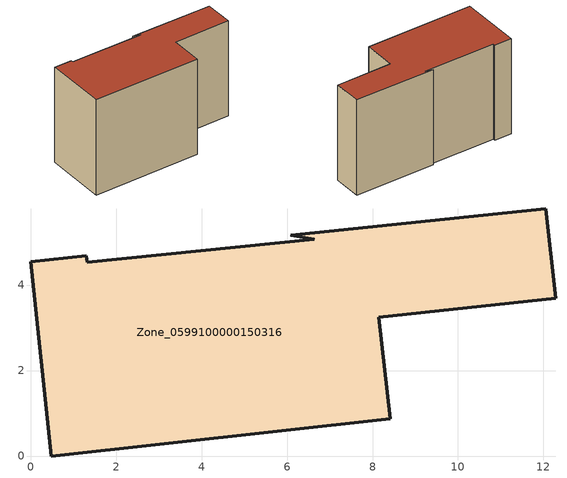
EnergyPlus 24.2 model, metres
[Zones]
Zone_0599100000150316
 floor ground (C_G): 1.32,4.54 6.63,5.07 6.09,5.17 12.06,5.78 12.29,3.69 8.15,3.25 8.41,0.87 0.48,0 0,4.55 1.3,4.68 z0
 wall outside (C_F): 0.48,0 8.41,0.87 8.15,3.25 12.29,3.69 12.06,5.78 6.09,5.17 6.63,5.07 1.32,4.54 1.3,4.68 0,4.55 0.48,0 z0:7.33
 roof outside (C_R): 6.63,5.07 1.32,4.54 1.3,4.68 0,4.55 0.48,0 8.41,0.87 8.15,3.25 12.29,3.69 12.06,5.78 6.09,5.17 z7.33
[BUILDING]
Pand.0599100000150316: North Axis=0; Terrain=City; Loads Convergence Tolerance Value=0.04; Temperature Convergence Tolerance Value=0.4; Solar Distribution=FullExterior; Maximum Number of Warmup Days=25; Minimum Number of Warmup Days=1
[Site:Location]
Rotterdam.The.Hague.AP_ZH_NLD Design_Conditions: Latitude=51.96; Longitude=4.45; Time Zone=1; Elevation=-4.5
[SITE:GROUNDTEMPERATURE:BUILDINGSURFACE]
18, 18, 18, 18, 18, 18, 18, 18, 18, 18, 18, 18
[MATERIAL] Thermal Absorptance=0.9; Solar Absorptance=0.7; Visible Absorptance=0.7
Name | Roughness | Thickness | Conductivity | Density | Specific Heat
G.TC.1946 | MediumSmooth | 0.15 | 1 | 540 | 1210
F.TC.1946 | Rough | 0.3 | 0.857143 | 1920 | 840
R.TC.1946 | MediumRough | 0.2 | 0.909091 | 1500 | 1000
[CONSTRUCTION]
C_G: G.TC.1946
C_F: F.TC.1946
C_R: R.TC.1946
[ZONE]
Zone_0599100000150316: Type=1; Multiplier=1; Ceiling Height=Autocalculate; Volume=Autocalculate; Floor Area=autocalculate; Part of Total Floor Area=Yes
[ZONEINFILTRATION:DESIGNFLOWRATE]
Infil_Zone_0599100000150316: Zone or ZoneList or Space or SpaceList=Zone_0599100000150316; Schedule=AlwaysOn; Design Flow Rate Calculation Method=Flow/Area; Flow Rate per Floor Area=0.003; Constant Term Coefficient=1; Temperature Term Coefficient=0; Velocity Term Coefficient=0; Velocity Squared Term Coefficient=0
[HVACTEMPLATE:ZONE:IDEALLOADSAIRSYSTEM]
Zone_0599100000150316: Maximum Heating Supply Air Temperature=50; Minimum Cooling Supply Air Temperature=13; Maximum Heating Supply Air Humidity Ratio=0.0156; Minimum Cooling Supply Air Humidity Ratio=0.0077; Heating Limit=NoLimit; Cooling Limit=NoLimit; Dehumidification Control Type=ConstantSensibleHeatRatio; Cooling Sensible Heat Ratio=0.7; Dehumidification Setpoint=60; Humidification Control Type=None; Humidification Setpoint=30; Outdoor Air Method=None; Outdoor Air Flow Rate per Person=0.00944; Outdoor Air Flow Rate per Zone Floor Area=0; Outdoor Air Flow Rate per Zone=0; Demand Controlled Ventilation Type=None; Outdoor Air Economizer Type=NoEconomizer; Heat Recovery Type=None; Sensible Heat Recovery Effectiveness=0.7; Latent Heat Recovery Effectiveness=0.65
[ZONECONTROL:THERMOSTAT]
ThermostatControl_Zone_0599100000150316: Zone or ZoneList=Zone_0599100000150316; Control Type Schedule=DualSetpointControlType; Control 1=Thermostat_Zone_0599100000150316; Temperature Difference Between Cutout And Setpoint=0
[THERMOSTATSETPOINT:DUALSETPOINT]
Thermostat_Zone_0599100000150316: Heating Setpoint Temperature Schedule=HeatingSetpoint_Zone_0599100000150316; Cooling Setpoint Temperature Schedule=CoolingSetpoint_Zone_0599100000150316
[SCHEDULE:COMPACT]
HeatingSetpoint_Zone_0599100000150316: Through: 12/31, For: AllDays, Until: 24:00, 21
CoolingSetpoint_Zone_0599100000150316: Through: 12/31, For: AllDays, Until: 24:00, 24
DualSetpointControlType: Through: 12/31, For: AllDays, Until: 24:00, 4
AlwaysOn: Through: 12/31, For: AllDays, Until: 24:00, 1
